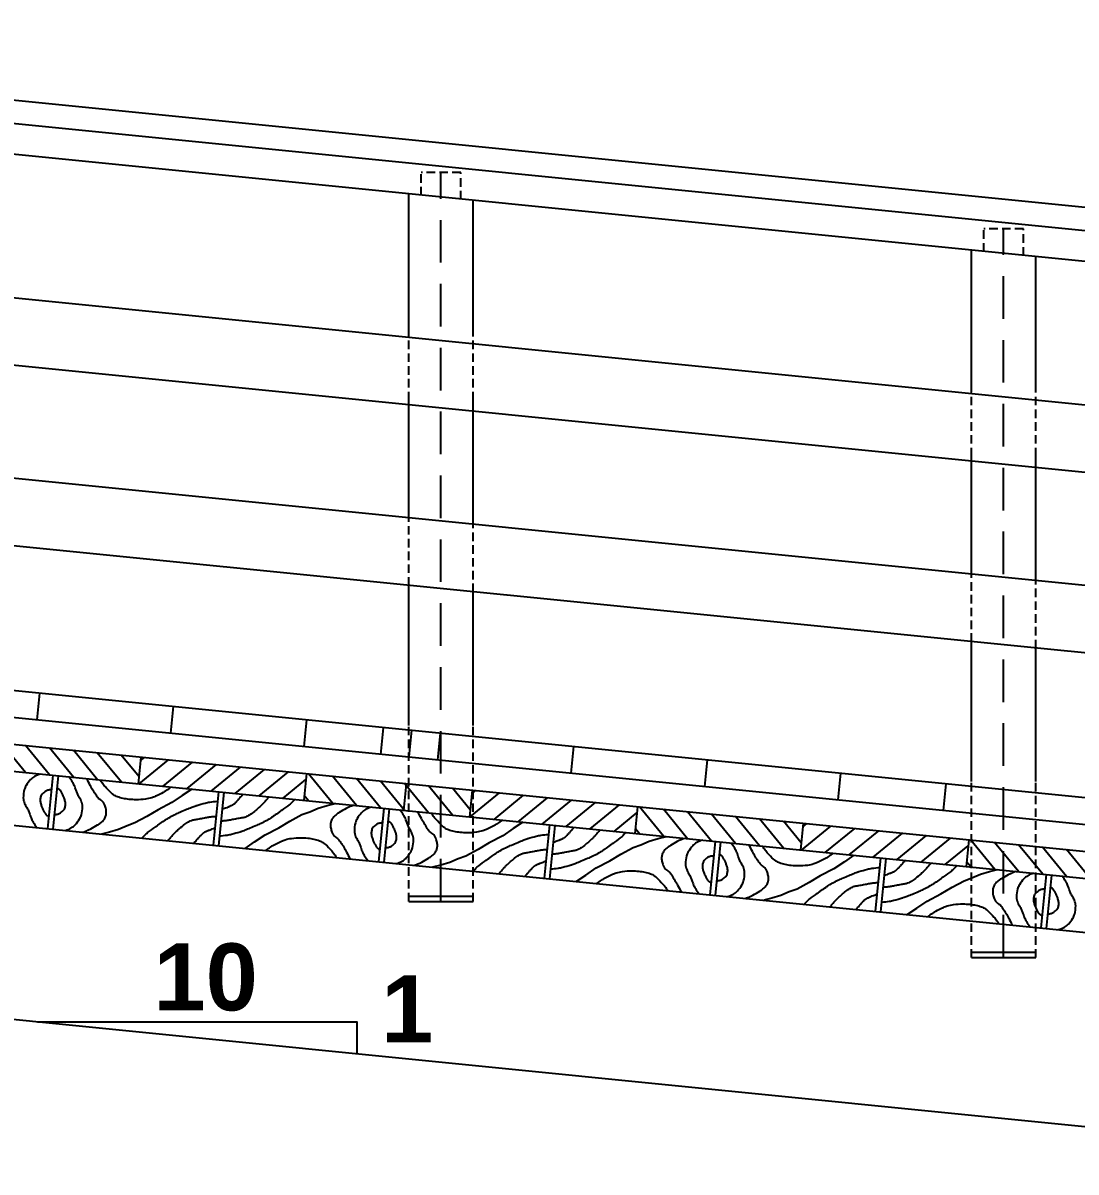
# Model space of a CAD drawing. Header units: metres. Extents: x -50 to 791, y -10 to 584.
# Drawn here: x 261.82 to 301.06, y 386.41 to 429.25 of the extents above; entities that cross this region are included whole.
import ezdxf
from ezdxf.enums import TextEntityAlignment as Align

# ---------------------------------------------------------------- set-up
doc = ezdxf.new("R2010")
doc.units = ezdxf.units.M
doc.linetypes.add('DASHED2', pattern=[9.525, 6.35, -3.175])
for name, color, linetype in [('ARSIRKAYU', 2, 'CONTINUOUS'), ('KAYU', 3, 'CONTINUOUS'), ('UKURAN', 2, 'CONTINUOUS')]:
    doc.layers.add(name, color=color, linetype=linetype)
doc.styles.add('ARIALBOLD', font='arialbd.ttf')

msp = doc.modelspace()

# ---------------------------------------------------------------- hatches: boundary and pattern name
at = {"layer": 'ARSIRKAYU'}
h = msp.add_hatch(dxfattribs=at)
h.set_pattern_fill('LINE', color=256, scale=0.2, angle=309.289407, style=0)
h.set_pattern_definition([(309.2894, (231.4262, 314.2214), (0.491463, 0.402106), [])])
h.paths.add_polyline_path([(266.11761, 400.88741), (266.21712, 401.88245), (260.04788, 402.49937), (259.94838, 401.50433)])
h = msp.add_hatch(dxfattribs=at)
h.set_pattern_fill('ANSI31', color=256, scale=0.2, angle=-5.710593, style=0)
h.set_pattern_definition([(39.2894, (231.4262, 314.2214), (-0.402106, 0.491463), [])])
h.paths.add_polyline_path([(272.38635, 401.26552), (266.21712, 401.88245), (266.11761, 400.88741), (272.28684, 400.27049)])
h = msp.add_hatch(dxfattribs=at)
h.set_pattern_fill('LINE', color=256, scale=0.2, angle=309.289407, style=0)
h.set_pattern_definition([(309.2894, (243.7647, 312.9875), (0.491463, 0.402106), [])])
h.paths.add_polyline_path([(278.45607, 399.65356), (278.55558, 400.6486), (272.38635, 401.26552), (272.28684, 400.27049)])
h = msp.add_hatch(dxfattribs=at)
h.set_pattern_fill('ANSI31', color=256, scale=0.2, angle=-5.710593, style=0)
h.set_pattern_definition([(39.2894, (243.7647, 312.9875), (-0.402106, 0.491463), [])])
h.paths.add_polyline_path([(284.72481, 400.03168), (278.55558, 400.6486), (278.45607, 399.65356), (284.6253, 399.03664)])
h = msp.add_hatch(dxfattribs=at)
h.set_pattern_fill('LINE', color=256, scale=0.2, angle=309.289407, style=0)
h.set_pattern_definition([(309.2894, (256.10315, 311.7537), (0.491463, 0.402106), [])])
h.paths.add_polyline_path([(290.79453, 398.41972), (290.89404, 399.41475), (284.72481, 400.03168), (284.6253, 399.03664)])
h = msp.add_hatch(dxfattribs=at)
h.set_pattern_fill('ANSI31', color=256, scale=0.2, angle=-5.710593, style=0)
h.set_pattern_definition([(39.2894, (256.10315, 311.7537), (-0.402106, 0.491463), [])])
h.paths.add_polyline_path([(297.06327, 398.79783), (290.89404, 399.41475), (290.79453, 398.41972), (296.96376, 397.80279)])
h = msp.add_hatch(dxfattribs=at)
h.set_pattern_fill('LINE', color=256, scale=0.2, angle=309.289407, style=0)
h.set_pattern_definition([(309.2894, (268.4416, 310.5198), (0.491463, 0.402106), [])])
h.paths.add_polyline_path([(303.133, 397.18587), (303.2325, 398.18091), (297.06327, 398.79783), (296.96376, 397.80279)])

# ---------------------------------------------------------------- linework, layer by layer
for points in [[(262.47893, 401.25128, 0.06378848), (262.24905, 401.16052, 0.08360884), (262.10086, 401.04305, 0.04554081), (261.93879, 400.82658, 0.07092953), (261.86937, 400.66688, 0.0719735), (261.83192, 400.36813, 0.10099542), (261.87904, 400.1577, 0.02574805), (261.9581, 400.00325, -0.03178691), (262.02064, 399.87734, -0.01397566), (262.06859, 399.75353, 0.00974414), (262.13585, 399.57541, 0.04582871), (262.19972, 399.45033, 0.02687995), (262.33816, 399.25538)], [(263.38806, 399.15039, 0.06378848), (263.61793, 399.24115, 0.08360884), (263.76612, 399.35862, 0.04554081), (263.92819, 399.57508, 0.07092953), (263.99761, 399.73478, 0.0719735), (264.03507, 400.03353, 0.10099542), (263.98795, 400.24396, 0.02574805), (263.90889, 400.39842, -0.03178691), (263.84634, 400.52433, -0.01397566), (263.79839, 400.64814, 0.00974414), (263.73113, 400.82626, 0.04582871), (263.66727, 400.95133, 0.02687995), (263.52883, 401.14629)], [(264.05943, 399.08325, 0.01529104), (264.23722, 399.15225, 0.02451291), (264.34439, 399.20399, 0.01246752), (264.59911, 399.3511, 0.02534201), (264.71866, 399.43277, 0.06664688), (264.83126, 399.54485, 0.07485968), (264.89978, 399.66877, 0.07552434), (264.92359, 399.78332, 0.05857308), (264.91414, 399.93354, 0.04620441), (264.87121, 400.08734, 0.06645098), (264.81813, 400.18515, 0.09848728), (264.69787, 400.29595, -0.10427741), (264.58537, 400.40203, -0.00943251), (264.54863, 400.45712, -0.00277078), (264.42817, 400.64765, -0.01862797), (264.3267, 400.82448, -0.01338785), (264.20157, 401.07901)], [(267.33478, 400.76569, -0.01866489), (267.16032, 400.63427, -0.03146831), (267.04949, 400.56703, -0.01274865), (266.75259, 400.42105, -0.02912225), (266.61763, 400.36821, -0.04630017), (266.38017, 400.31449, -0.03309441), (266.0406, 400.29281, -0.02432253), (265.77621, 400.30631, -0.0279674), (265.54872, 400.34199, -0.03712219), (265.33955, 400.40344, -0.05137466), (265.19839, 400.47383, -0.05111308), (265.11431, 400.54008, -0.0160685), (264.87804, 400.78417, -0.03809171), (264.77272, 400.91963, -0.01355128), (264.7047, 401.0287)], [(262.8789, 400.65994, 0.07112432), (262.748, 400.64536, 0.08755616), (262.65038, 400.60088, 0.05624835), (262.53289, 400.49896, 0.0999648), (262.48724, 400.42359, 0.07345015), (262.46146, 400.29551, 0.07659052), (262.47408, 400.1708, 0.02237632), (262.51289, 400.04467, 0.02430531), (262.55929, 399.93237, 0.0233285), (262.61495, 399.8273, 0.02631247), (262.67329, 399.73947, 0.08159293), (262.70373, 399.71001, 0.03921115), (262.77949, 399.66584)], [(262.98808, 399.74173, 0.07112432), (263.11899, 399.7563, 0.08755616), (263.21661, 399.80078, 0.05624835), (263.3341, 399.90271, 0.0999648), (263.37974, 399.97807, 0.07345015), (263.40553, 400.10615, 0.07659052), (263.3929, 400.23087, 0.02237632), (263.3541, 400.357, 0.02430531), (263.30769, 400.46929, 0.0233285), (263.25204, 400.57437, 0.02631247), (263.1937, 400.6622, 0.08159293), (263.16326, 400.69166, 0.03921115), (263.08749, 400.73583)], [(270.00917, 400.49825, -0.01161999), (269.97596, 400.45027, -0.02259724), (269.95722, 400.42682, -0.0001167), (269.9062, 400.36856, -0.00131603), (269.90166, 400.36341, -0.00003865), (269.89201, 400.35252, -0.00011803), (269.88885, 400.34895, -0.00278947), (269.86727, 400.32488, -0.00082664), (269.79384, 400.24418, -0.00354516), (269.76602, 400.21414, -0.00247807), (269.72572, 400.17166, -0.01526366), (269.69849, 400.14492, -0.01494628), (269.66908, 400.11934, -0.01989144), (269.64504, 400.10121, -0.02032737), (269.62016, 400.08541, -0.01028811), (269.59271, 400.07025, -0.01259555), (269.56975, 400.05891, -0.00580916), (269.5231, 400.03797, -0.00911832), (269.493, 400.02552, -0.00047135), (269.4749, 400.01844, -0.00074451), (269.46343, 400.01399, -0.00176233), (269.45226, 400.00971, -0.0001226), (269.29147, 399.94888, -0.00379495), (269.28095, 399.94499, -0.0009279), (269.23778, 399.92951)], [(266.25447, 398.86375, -0.01299745), (266.40052, 399.01198, -0.03309118), (266.46305, 399.06473, -0.00099107), (266.74704, 399.27289, -0.0029776), (266.84211, 399.34143, -0.00165901), (267.03264, 399.47611, -0.00330958), (267.12881, 399.54267, -0.02209331), (267.2994, 399.64834, -0.01839339), (267.51388, 399.75827, -0.00617824), (267.68454, 399.8354, -0.00453293), (267.91935, 399.93553, -0.00397006), (268.11609, 400.0155, -0.00546714), (268.26004, 400.07086, -0.02051703), (268.29645, 400.08274, -0.00242136), (268.60913, 400.16906, -0.02989027), (268.78054, 400.20465, -0.018122), (269.06743, 400.23597)], [(271.95098, 400.30407, -0.01299745), (271.80493, 400.15584, -0.03309118), (271.7424, 400.10309, -0.00099107), (271.45841, 399.89493, -0.0029776), (271.36333, 399.82639, -0.00165901), (271.17281, 399.69171, -0.00330958), (271.07664, 399.62515, -0.02209331), (270.90604, 399.51948, -0.01839339), (270.69157, 399.40955, -0.00617824), (270.5209, 399.33242, -0.00453293), (270.2861, 399.23229, -0.00397006), (270.08935, 399.15232, -0.00546714), (269.94541, 399.09696, -0.02051703), (269.909, 399.08509, -0.00242136), (269.59631, 398.99876, -0.02989027), (269.4249, 398.96317, -0.018122), (269.13802, 398.93185)], [(270.97833, 400.40134, -0.0084359), (270.93646, 400.34103, -0.02050494), (270.91783, 400.31725, -0.00345955), (270.81831, 400.20207, -0.01372292), (270.79224, 400.17391, -0.00926647), (270.70218, 400.0852, -0.00719344), (270.58247, 399.9748, -0.00345858), (270.55377, 399.94944, -0.0014592), (270.48516, 399.89001, -0.02331922), (270.31492, 399.75671, -0.03502911), (270.19194, 399.68172, -0.02658501), (270.10883, 399.64416, -0.04716751), (270.05931, 399.63008, -0.00066527), (269.98008, 399.61555, -0.00073343), (269.90817, 399.60257, -0.00052182), (269.73938, 399.57254, 0.00344003), (269.71381, 399.56783, 0.00047676), (269.70955, 399.56701, 0.00002344), (269.62294, 399.55029, 0.00046672), (269.55029, 399.53619, -0.00040552), (269.46668, 399.51994, -0.02129109), (269.43104, 399.51461, -0.00467079), (269.26764, 399.49878, -0.01987218), (269.24955, 399.49792, -0.00655374), (269.19465, 399.49822)], [(274.14602, 400.08457, 0.01529104), (273.96823, 400.01557, 0.02451291), (273.86105, 399.96383, 0.01246752), (273.60633, 399.81672, 0.02534201), (273.48678, 399.73505, 0.06664688), (273.37419, 399.62297, 0.07485968), (273.30566, 399.49905, 0.07552434), (273.28185, 399.3845, 0.05857308), (273.2913, 399.23428, 0.04620441), (273.33423, 399.08048, 0.06645098), (273.38731, 398.98268, 0.09848728), (273.50757, 398.87187, -0.10427741), (273.62008, 398.76579, -0.00943251), (273.65682, 398.7107, -0.00277078), (273.77727, 398.52017, -0.01862797), (273.87874, 398.34334, -0.01338785), (274.00388, 398.08881)], [(267.22712, 398.76648, -0.0084359), (267.26898, 398.82679, -0.02050494), (267.28762, 398.85057, -0.00345955), (267.38713, 398.96575, -0.01372292), (267.41321, 398.99391, -0.00926647), (267.50327, 399.08262, -0.00719344), (267.62297, 399.19302, -0.00345858), (267.65167, 399.21838, -0.0014592), (267.72029, 399.27781, -0.02331922), (267.89053, 399.41111, -0.03502911), (268.0135, 399.4861, -0.02658501), (268.09662, 399.52366, -0.04716751), (268.14614, 399.53774, -0.00066527), (268.22537, 399.55227, -0.00073343), (268.29727, 399.56525, -0.00052182), (268.46606, 399.59528, 0.00344003), (268.49164, 399.59999, 0.00047676), (268.4959, 399.60081, 0.00002344), (268.58251, 399.61753, 0.00046672), (268.65516, 399.63164, -0.00040552), (268.73877, 399.64788, -0.02129109), (268.7744, 399.65321, -0.00467079), (268.93781, 399.66904, -0.01987218), (268.9559, 399.6699, -0.00655374), (269.01079, 399.6696)], [(274.81739, 400.01743, 0.06378848), (274.58751, 399.92667, 0.08360884), (274.43932, 399.8092, 0.04554081), (274.27725, 399.59274, 0.07092953), (274.20783, 399.43304, 0.0719735), (274.17038, 399.13429, 0.10099542), (274.2175, 398.92386, 0.02574805), (274.29656, 398.76941, -0.03178691), (274.3591, 398.64349, -0.01397566), (274.40705, 398.51969, 0.00974414), (274.47431, 398.34156, 0.04582871), (274.53818, 398.21649, 0.02687995), (274.67662, 398.02153)], [(275.72652, 397.91654, 0.06378848), (275.95639, 398.0073, 0.08360884), (276.10459, 398.12477, 0.04554081), (276.26666, 398.34124, 0.07092953), (276.33607, 398.50094, 0.0719735), (276.37353, 398.79969, 0.10099542), (276.32641, 399.01012, 0.02574805), (276.24735, 399.16457, -0.03178691), (276.18481, 399.29049, -0.01397566), (276.13686, 399.41429, 0.00974414), (276.0696, 399.59241, 0.04582871), (276.00573, 399.71749, 0.02687995), (275.86729, 399.91244)], [(276.39789, 397.84941, 0.01529104), (276.57568, 397.9184, 0.02451291), (276.68285, 397.97014, 0.01246752), (276.93757, 398.11725, 0.02534201), (277.05712, 398.19892, 0.06664688), (277.16972, 398.311, 0.07485968), (277.23824, 398.43492, 0.07552434), (277.26205, 398.54947, 0.05857308), (277.2526, 398.69969, 0.04620441), (277.20968, 398.85349, 0.06645098), (277.15659, 398.9513, 0.09848728), (277.03633, 399.06211, -0.10427741), (276.92383, 399.16818, -0.00943251), (276.88709, 399.22327, -0.00277078), (276.76664, 399.41381, -0.01862797), (276.66517, 399.59064, -0.01338785), (276.54003, 399.84517)], [(279.67324, 399.53185, -0.01866489), (279.49878, 399.40043, -0.03146831), (279.38795, 399.33318, -0.01274865), (279.09105, 399.18721, -0.02912225), (278.95609, 399.13436, -0.04630017), (278.71863, 399.08064, -0.03309441), (278.37906, 399.05896, -0.02432253), (278.11467, 399.07246, -0.0279674), (277.88718, 399.10815, -0.03712219), (277.67801, 399.16959, -0.05137466), (277.53685, 399.23998, -0.05111308), (277.45277, 399.30624, -0.0160685), (277.2165, 399.55033, -0.03809171), (277.11118, 399.68578, -0.01355128), (277.04316, 399.79485)], [(268.19628, 398.66957, -0.01161999), (268.22949, 398.71755, -0.02259724), (268.24822, 398.74101, -0.0001167), (268.29925, 398.79926, -0.00131603), (268.30379, 398.80441, -0.00003865), (268.31343, 398.81531, -0.00011803), (268.31659, 398.81887, -0.00278947), (268.33818, 398.84294, -0.00082664), (268.41161, 398.92364, -0.00354516), (268.43942, 398.95368, -0.00247807), (268.47973, 398.99616, -0.01526366), (268.50696, 399.0229, -0.01494628), (268.53637, 399.04848, -0.01989144), (268.56041, 399.06661, -0.02032737), (268.58529, 399.08241, -0.01028811), (268.61273, 399.09757, -0.01259555), (268.6357, 399.10891, -0.00580916), (268.68234, 399.12985, -0.00911832), (268.71244, 399.1423, -0.00047135), (268.73054, 399.14938, -0.00074451), (268.74202, 399.15383, -0.00176233), (268.75318, 399.15811, -0.0001226), (268.91398, 399.21894, -0.00379495), (268.9245, 399.22283, -0.0009279), (268.96766, 399.23832)], [(275.21737, 399.42609, 0.07112432), (275.08646, 399.41152, 0.08755616), (274.98884, 399.36704, 0.05624835), (274.87135, 399.26511, 0.0999648), (274.8257, 399.18975, 0.07345015), (274.79992, 399.06167, 0.07659052), (274.81254, 398.93695, 0.02237632), (274.85135, 398.81082, 0.02430531), (274.89775, 398.69853, 0.0233285), (274.95341, 398.59345, 0.02631247), (275.01175, 398.50562, 0.08159293), (275.04219, 398.47616, 0.03921115), (275.11796, 398.43199)], [(275.32654, 398.50788, 0.07112432), (275.45745, 398.52246, 0.08755616), (275.55507, 398.56694, 0.05624835), (275.67256, 398.66886, 0.0999648), (275.7182, 398.74423, 0.07345015), (275.74399, 398.87231, 0.07659052), (275.73137, 398.99702, 0.02237632), (275.69256, 399.12315, 0.02430531), (275.64616, 399.23545, 0.0233285), (275.5905, 399.34053, 0.02631247), (275.53216, 399.42835, 0.08159293), (275.50172, 399.45781, 0.03921115), (275.42595, 399.50198)], [(282.34763, 399.26441, -0.01161999), (282.31442, 399.21643, -0.02259724), (282.29569, 399.19297, -0.0001167), (282.24466, 399.13471, -0.00131603), (282.24012, 399.12956, -0.00003865), (282.23047, 399.11867, -0.00011803), (282.22731, 399.1151, -0.00278947), (282.20573, 399.09103, -0.00082664), (282.1323, 399.01033, -0.00354516), (282.10448, 398.9803, -0.00247807), (282.06418, 398.93781, -0.01526366), (282.03695, 398.91107, -0.01494628), (282.00754, 398.8855, -0.01989144), (281.9835, 398.86736, -0.02032737), (281.95862, 398.85157, -0.01028811), (281.93117, 398.83641, -0.01259555), (281.90821, 398.82507, -0.00580916), (281.86157, 398.80413, -0.00911832), (281.83146, 398.79168, -0.00047135), (281.81336, 398.7846, -0.00074451), (281.80189, 398.78014, -0.00176233), (281.79072, 398.77587, -0.0001226), (281.62993, 398.71503, -0.00379495), (281.61941, 398.71114, -0.0009279), (281.57624, 398.69566)], [(270.87067, 398.40213, -0.01866489), (271.04513, 398.53355, -0.03146831), (271.15596, 398.60079, -0.01274865), (271.45286, 398.74677, -0.02912225), (271.58781, 398.79961, -0.04630017), (271.82528, 398.85333, -0.03309441), (272.16485, 398.87501, -0.02432253), (272.42924, 398.86151, -0.0279674), (272.65673, 398.82583, -0.03712219), (272.8659, 398.76438, -0.05137466), (273.00705, 398.69399, -0.05111308), (273.09113, 398.62774, -0.0160685), (273.32741, 398.38365, -0.03809171), (273.43272, 398.24819, -0.01355128), (273.50074, 398.13912)], [(278.59293, 397.6299, -0.01299745), (278.73898, 397.77813, -0.03309118), (278.80151, 397.83088, -0.00099107), (279.0855, 398.03905, -0.0029776), (279.18057, 398.10758, -0.00165901), (279.3711, 398.24226, -0.00330958), (279.46727, 398.30882, -0.02209331), (279.63787, 398.41449, -0.01839339), (279.85234, 398.52442, -0.00617824), (280.023, 398.60156, -0.00453293), (280.25781, 398.70168, -0.00397006), (280.45456, 398.78165, -0.00546714), (280.5985, 398.83702, -0.02051703), (280.63491, 398.84889, -0.00242136), (280.94759, 398.93521, -0.02989027), (281.119, 398.97081, -0.018122), (281.40589, 399.00213)], [(284.28944, 399.07023, -0.01299745), (284.14339, 398.92199, -0.03309118), (284.08086, 398.86925, -0.00099107), (283.79687, 398.66108, -0.0029776), (283.7018, 398.59255, -0.00165901), (283.51127, 398.45787, -0.00330958), (283.4151, 398.39131, -0.02209331), (283.2445, 398.28563, -0.01839339), (283.03003, 398.17571, -0.00617824), (282.85937, 398.09857, -0.00453293), (282.62456, 397.99845, -0.00397006), (282.42781, 397.91848, -0.00546714), (282.28387, 397.86311, -0.02051703), (282.24746, 397.85124, -0.00242136), (281.93478, 397.76492, -0.02989027), (281.76336, 397.72932, -0.018122), (281.47648, 397.698)], [(283.31679, 399.16749, -0.0084359), (283.27492, 399.10718, -0.02050494), (283.25629, 399.0834, -0.00345955), (283.15677, 398.96823, -0.01372292), (283.1307, 398.94006, -0.00926647), (283.04064, 398.85135, -0.00719344), (282.92093, 398.74095, -0.00345858), (282.89223, 398.7156, -0.0014592), (282.82362, 398.65616, -0.02331922), (282.65338, 398.52287, -0.03502911), (282.5304, 398.44788, -0.02658501), (282.44729, 398.41032, -0.04716751), (282.39777, 398.39624, -0.00066527), (282.31854, 398.38171, -0.00073343), (282.24663, 398.36873, -0.00052182), (282.07784, 398.33869, 0.00344003), (282.05227, 398.33399, 0.00047676), (282.04801, 398.33317, 0.00002344), (281.9614, 398.31644, 0.00046672), (281.88875, 398.30234, -0.00040552), (281.80514, 398.2861, -0.02129109), (281.7695, 398.28077, -0.00467079), (281.6061, 398.26494, -0.01987218), (281.58801, 398.26408, -0.00655374), (281.53311, 398.26437)], [(286.48448, 398.85072, 0.01529104), (286.30669, 398.78173, 0.02451291), (286.19952, 398.72998, 0.01246752), (285.94479, 398.58288, 0.02534201), (285.82525, 398.5012, 0.06664688), (285.71265, 398.38912, 0.07485968), (285.64413, 398.26521, 0.07552434), (285.62031, 398.15066, 0.05857308), (285.62977, 398.00044, 0.04620441), (285.67269, 397.84663, 0.06645098), (285.72577, 397.74883, 0.09848728), (285.84603, 397.63802, -0.10427741), (285.95854, 397.53195, -0.00943251), (285.99528, 397.47685, -0.00277078), (286.11573, 397.28632, -0.01862797), (286.2172, 397.10949, -0.01338785), (286.34234, 396.85496)], [(287.15585, 398.78359, 0.06378848), (286.92598, 398.69283, 0.08360884), (286.77778, 398.57535, 0.04554081), (286.61571, 398.35889, 0.07092953), (286.5463, 398.19919, 0.0719735), (286.50884, 397.90044, 0.10099542), (286.55596, 397.69001, 0.02574805), (286.63502, 397.53556, -0.03178691), (286.69756, 397.40964, -0.01397566), (286.74551, 397.28584, 0.00974414), (286.81277, 397.10771, 0.04582871), (286.87664, 396.98264, 0.02687995), (287.01508, 396.78769)], [(279.56558, 397.53264, -0.0084359), (279.60744, 397.59295, -0.02050494), (279.62608, 397.61673, -0.00345955), (279.72559, 397.7319, -0.01372292), (279.75167, 397.76007, -0.00926647), (279.84173, 397.84878, -0.00719344), (279.96143, 397.95917, -0.00345858), (279.99014, 397.98453, -0.0014592), (280.05875, 398.04397, -0.02331922), (280.22899, 398.17726, -0.03502911), (280.35196, 398.25225, -0.02658501), (280.43508, 398.28981, -0.04716751), (280.4846, 398.30389, -0.00066527), (280.56383, 398.31842, -0.00073343), (280.63573, 398.3314, -0.00052182), (280.80452, 398.36144, 0.00344003), (280.8301, 398.36614, 0.00047676), (280.83436, 398.36696, 0.00002344), (280.92097, 398.38369, 0.00046672), (280.99362, 398.39779, -0.00040552), (281.07723, 398.41403, -0.02129109), (281.11286, 398.41936, -0.00467079), (281.27627, 398.43519, -0.01987218), (281.29436, 398.43605, -0.00655374), (281.34925, 398.43576)], [(288.06498, 396.6827, 0.06378848), (288.29485, 396.77346, 0.08360884), (288.44305, 396.89093, 0.04554081), (288.60512, 397.10739, 0.07092953), (288.67453, 397.26709, 0.0719735), (288.71199, 397.56584, 0.10099542), (288.66487, 397.77627, 0.02574805), (288.58581, 397.93072, -0.03178691), (288.52327, 398.05664, -0.01397566), (288.47532, 398.18044, 0.00974414), (288.40806, 398.35857, 0.04582871), (288.34419, 398.48364, 0.02687995), (288.20575, 398.6786)], [(288.73635, 396.61556, 0.01529104), (288.91414, 396.68456, 0.02451291), (289.02131, 396.7363, 0.01246752), (289.27604, 396.88341, 0.02534201), (289.39558, 396.96508, 0.06664688), (289.50818, 397.07716, 0.07485968), (289.5767, 397.20107, 0.07552434), (289.60052, 397.31562, 0.05857308), (289.59106, 397.46585, 0.04620441), (289.54814, 397.61965, 0.06645098), (289.49506, 397.71745, 0.09848728), (289.37479, 397.82826, -0.10427741), (289.26229, 397.93434, -0.00943251), (289.22555, 397.98943, -0.00277078), (289.1051, 398.17996, -0.01862797), (289.00363, 398.35679, -0.01338785), (288.87849, 398.61132)], [(292.0117, 398.298, -0.01866489), (291.83724, 398.16658, -0.03146831), (291.72641, 398.09934, -0.01274865), (291.42951, 397.95336, -0.02912225), (291.29455, 397.90051, -0.04630017), (291.05709, 397.8468, -0.03309441), (290.71752, 397.82511, -0.02432253), (290.45313, 397.83862, -0.0279674), (290.22564, 397.8743, -0.03712219), (290.01647, 397.93575, -0.05137466), (289.87532, 398.00614, -0.05111308), (289.79124, 398.07239, -0.0160685), (289.55496, 398.31648, -0.03809171), (289.44964, 398.45194, -0.01355128), (289.38162, 398.56101)], [(280.53474, 397.43572, -0.01161999), (280.56795, 397.4837, -0.02259724), (280.58668, 397.50716, -0.0001167), (280.63771, 397.56542, -0.00131603), (280.64225, 397.57057, -0.00003865), (280.65189, 397.58146, -0.00011803), (280.65505, 397.58502, -0.00278947), (280.67664, 397.6091, -0.00082664), (280.75007, 397.6898, -0.00354516), (280.77788, 397.71983, -0.00247807), (280.81819, 397.76232, -0.01526366), (280.84542, 397.78906, -0.01494628), (280.87483, 397.81463, -0.01989144), (280.89887, 397.83277, -0.02032737), (280.92375, 397.84856, -0.01028811), (280.9512, 397.86372, -0.01259555), (280.97416, 397.87506, -0.00580916), (281.0208, 397.896, -0.00911832), (281.05091, 397.90845, -0.00047135), (281.06901, 397.91553, -0.00074451), (281.08048, 397.91999, -0.00176233), (281.09165, 397.92426, -0.0001226), (281.25244, 397.9851, -0.00379495), (281.26296, 397.98898, -0.0009279), (281.30613, 398.00447)], [(287.55583, 398.19225, 0.07112432), (287.42492, 398.17767, 0.08755616), (287.3273, 398.13319, 0.05624835), (287.20981, 398.03127, 0.0999648), (287.16417, 397.9559, 0.07345015), (287.13838, 397.82782, 0.07659052), (287.151, 397.70311, 0.02237632), (287.18981, 397.57698, 0.02430531), (287.23621, 397.46468, 0.0233285), (287.29187, 397.3596, 0.02631247), (287.35021, 397.27178, 0.08159293), (287.38065, 397.24232, 0.03921115), (287.45642, 397.19815)], [(287.665, 397.27404, 0.07112432), (287.79591, 397.28861, 0.08755616), (287.89353, 397.33309, 0.05624835), (288.01102, 397.43501, 0.0999648), (288.05666, 397.51038, 0.07345015), (288.08245, 397.63846, 0.07659052), (288.06983, 397.76317, 0.02237632), (288.03102, 397.88931, 0.02430531), (287.98462, 398.0016, 0.0233285), (287.92896, 398.10668, 0.02631247), (287.87062, 398.19451, 0.08159293), (287.84018, 398.22397, 0.03921115), (287.76441, 398.26814)], [(295.65525, 397.93365, -0.0084359), (295.61339, 397.87334, -0.02050494), (295.59475, 397.84955, -0.00345955), (295.49524, 397.73438, -0.01372292), (295.46916, 397.70622, -0.00926647), (295.3791, 397.6175, -0.00719344), (295.2594, 397.50711, -0.00345858), (295.23069, 397.48175, -0.0014592), (295.16208, 397.42232, -0.02331922), (294.99184, 397.28902, -0.03502911), (294.86887, 397.21403, -0.02658501), (294.78575, 397.17647, -0.04716751), (294.73623, 397.16239, -0.00066527), (294.657, 397.14786, -0.00073343), (294.5851, 397.13488, -0.00052182), (294.41631, 397.10485, 0.00344003), (294.39073, 397.10014, 0.00047676), (294.38647, 397.09932, 0.00002344), (294.29986, 397.0826, 0.00046672), (294.22721, 397.06849, -0.00040552), (294.1436, 397.05225, -0.02129109), (294.10797, 397.04692, -0.00467079), (293.94456, 397.03109, -0.01987218), (293.92647, 397.03023, -0.00655374), (293.87158, 397.03053)], [(294.68609, 398.03056, -0.01161999), (294.65288, 397.98258, -0.02259724), (294.63415, 397.95912, -0.0001167), (294.58312, 397.90087, -0.00131603), (294.57858, 397.89571, -0.00003865), (294.56894, 397.88482, -0.00011803), (294.56578, 397.88126, -0.00278947), (294.54419, 397.85719, -0.00082664), (294.47076, 397.77648, -0.00354516), (294.44295, 397.74645, -0.00247807), (294.40264, 397.70397, -0.01526366), (294.37541, 397.67723, -0.01494628), (294.346, 397.65165, -0.01989144), (294.32196, 397.63352, -0.02032737), (294.29708, 397.61772, -0.01028811), (294.26963, 397.60256, -0.01259555), (294.24667, 397.59122, -0.00580916), (294.20003, 397.57028, -0.00911832), (294.16992, 397.55783, -0.00047135), (294.15182, 397.55075, -0.00074451), (294.14035, 397.5463, -0.00176233), (294.12918, 397.54202, -0.0001226), (293.96839, 397.48118, -0.00379495), (293.95787, 397.4773, -0.0009279), (293.9147, 397.46181)], [(283.20913, 397.16828, -0.01866489), (283.38359, 397.2997, -0.03146831), (283.49442, 397.36695, -0.01274865), (283.79132, 397.51292, -0.02912225), (283.92628, 397.56577, -0.04630017), (284.16374, 397.61949, -0.03309441), (284.50331, 397.64117, -0.02432253), (284.7677, 397.62766, -0.0279674), (284.99519, 397.59198, -0.03712219), (285.20436, 397.53053, -0.05137466), (285.34551, 397.46015, -0.05111308), (285.42959, 397.39389, -0.0160685), (285.66587, 397.1498, -0.03809171), (285.77119, 397.01435, -0.01355128), (285.83921, 396.90527)], [(290.93139, 396.39606, -0.01299745), (291.07744, 396.54429, -0.03309118), (291.13997, 396.59703, -0.00099107), (291.42396, 396.8052, -0.0029776), (291.51903, 396.87374, -0.00165901), (291.70956, 397.00842, -0.00330958), (291.80573, 397.07497, -0.02209331), (291.97633, 397.18065, -0.01839339), (292.1908, 397.29057, -0.00617824), (292.36146, 397.36771, -0.00453293), (292.59627, 397.46783, -0.00397006), (292.79302, 397.5478, -0.00546714), (292.93696, 397.60317, -0.02051703), (292.97337, 397.61504, -0.00242136), (293.28605, 397.70136, -0.02989027), (293.45747, 397.73696, -0.018122), (293.74435, 397.76828)], [(296.6279, 397.83638, -0.01299745), (296.48185, 397.68815, -0.03309118), (296.41932, 397.6354, -0.00099107), (296.13533, 397.42723, -0.0029776), (296.04026, 397.3587, -0.00165901), (295.84973, 397.22402, -0.00330958), (295.75356, 397.15746, -0.02209331), (295.58296, 397.05179, -0.01839339), (295.36849, 396.94186, -0.00617824), (295.19783, 396.86473, -0.00453293), (294.96302, 396.7646, -0.00397006), (294.76627, 396.68463, -0.00546714), (294.62233, 396.62927, -0.02051703), (294.58592, 396.61739, -0.00242136), (294.27324, 396.53107, -0.02989027), (294.10183, 396.49548, -0.018122), (293.81494, 396.46416)], [(298.82294, 397.61688, 0.01529104), (298.64515, 397.54788, 0.02451291), (298.53798, 397.49614, 0.01246752), (298.28326, 397.34903, 0.02534201), (298.16371, 397.26736, 0.06664688), (298.05111, 397.15528, 0.07485968), (297.98259, 397.03136, 0.07552434), (297.95878, 396.91681, 0.05857308), (297.96823, 396.76659, 0.04620441), (298.01115, 396.61279, 0.06645098), (298.06424, 396.51498, 0.09848728), (298.1845, 396.40417, -0.10427741), (298.297, 396.2981, -0.00943251), (298.33374, 396.24301, -0.00277078), (298.45419, 396.05247, -0.01862797), (298.55566, 395.87564, -0.01338785), (298.6808, 395.62112)], [(299.49431, 397.54974, 0.06378848), (299.26444, 397.45898, 0.08360884), (299.11624, 397.34151, 0.04554081), (298.95417, 397.12504, 0.07092953), (298.88476, 396.96535, 0.0719735), (298.8473, 396.66659, 0.10099542), (298.89442, 396.45616, 0.02574805), (298.97348, 396.30171, -0.03178691), (299.03602, 396.1758, -0.01397566), (299.08397, 396.05199, 0.00974414), (299.15123, 395.87387, 0.04582871), (299.2151, 395.74879, 0.02687995), (299.35354, 395.55384)], [(291.90404, 396.29879, -0.0084359), (291.94591, 396.3591, -0.02050494), (291.96454, 396.38288, -0.00345955), (292.06406, 396.49806, -0.01372292), (292.09013, 396.52622, -0.00926647), (292.18019, 396.61493, -0.00719344), (292.2999, 396.72533, -0.00345858), (292.3286, 396.75069, -0.0014592), (292.39721, 396.81012, -0.02331922), (292.56745, 396.94341, -0.03502911), (292.69043, 397.01841, -0.02658501), (292.77354, 397.05596, -0.04716751), (292.82306, 397.07004, -0.00066527), (292.90229, 397.08458, -0.00073343), (292.9742, 397.09756, -0.00052182), (293.14299, 397.12759, 0.00344003), (293.16856, 397.1323, 0.00047676), (293.17282, 397.13311, 0.00002344), (293.25943, 397.14984, 0.00046672), (293.33208, 397.16394, -0.00040552), (293.41569, 397.18019, -0.02129109), (293.45133, 397.18552, -0.00467079), (293.61473, 397.20134, -0.01987218), (293.63282, 397.2022, -0.00655374), (293.68772, 397.20191)], [(300.40344, 395.44885, 0.06378848), (300.63332, 395.53961, 0.08360884), (300.78151, 395.65708, 0.04554081), (300.94358, 395.87355, 0.07092953), (301.013, 396.03324, 0.0719735), (301.05045, 396.332, 0.10099542), (301.00333, 396.54243, 0.02574805), (300.92427, 396.69688, -0.03178691), (300.86173, 396.82279, -0.01397566), (300.81378, 396.9466, 0.00974414), (300.74652, 397.12472, 0.04582871), (300.68265, 397.2498, 0.02687995), (300.54421, 397.44475)], [(292.8732, 396.20188, -0.01161999), (292.90641, 396.24986, -0.02259724), (292.92514, 396.27331, -0.0001167), (292.97617, 396.33157, -0.00131603), (292.98071, 396.33672, -0.00003865), (292.99036, 396.34761, -0.00011803), (292.99352, 396.35118, -0.00278947), (293.0151, 396.37525, -0.00082664), (293.08853, 396.45595, -0.00354516), (293.11635, 396.48599, -0.00247807), (293.15665, 396.52847, -0.01526366), (293.18388, 396.55521, -0.01494628), (293.21329, 396.58079, -0.01989144), (293.23733, 396.59892, -0.02032737), (293.26221, 396.61472, -0.01028811), (293.28966, 396.62987, -0.01259555), (293.31262, 396.64122, -0.00580916), (293.35926, 396.66216, -0.00911832), (293.38937, 396.6746, -0.00047135), (293.40747, 396.68169, -0.00074451), (293.41894, 396.68614, -0.00176233), (293.43011, 396.69041, -0.0001226), (293.5909, 396.75125, -0.00379495), (293.60142, 396.75514, -0.0009279), (293.64459, 396.77062)], [(299.89429, 396.9584, 0.07112432), (299.76338, 396.94383, 0.08755616), (299.66576, 396.89935, 0.05624835), (299.54827, 396.79742, 0.0999648), (299.50263, 396.72205, 0.07345015), (299.47684, 396.59398, 0.07659052), (299.48946, 396.46926, 0.02237632), (299.52827, 396.34313, 0.02430531), (299.57467, 396.23084, 0.0233285), (299.63033, 396.12576, 0.02631247), (299.68867, 396.03793, 0.08159293), (299.71911, 396.00847, 0.03921115), (299.79488, 395.9643)], [(300.00346, 396.04019, 0.07112432), (300.13437, 396.05476, 0.08755616), (300.23199, 396.09924, 0.05624835), (300.34948, 396.20117, 0.0999648), (300.39513, 396.27654, 0.07345015), (300.42091, 396.40461, 0.07659052), (300.40829, 396.52933, 0.02237632), (300.36948, 396.65546, 0.02430531), (300.32308, 396.76776, 0.0233285), (300.26742, 396.87283, 0.02631247), (300.20908, 396.96066, 0.08159293), (300.17864, 396.99012, 0.03921115), (300.10287, 397.03429)], [(295.54759, 395.93444, -0.01866489), (295.72205, 396.06586, -0.03146831), (295.83288, 396.1331, -0.01274865), (296.12978, 396.27908, -0.02912225), (296.26474, 396.33192, -0.04630017), (296.5022, 396.38564, -0.03309441), (296.84177, 396.40732, -0.02432253), (297.10616, 396.39382, -0.0279674), (297.33365, 396.35813, -0.03712219), (297.54282, 396.29669, -0.05137466), (297.68397, 396.2263, -0.05111308), (297.76806, 396.16004, -0.0160685), (298.00433, 395.91596, -0.03809171), (298.10965, 395.7805, -0.01355128), (298.17767, 395.67143)]]:
    msp.add_lwpolyline(points, format="xyb", dxfattribs=at)
for points in [[(268.11101, 400.68807), (267.75252, 400.44832), (267.36266, 400.1848), (266.85163, 399.92129), (266.43897, 399.67215), (265.99033, 399.42661), (265.70122, 399.32242), (265.38452, 399.18468), (265.04742, 399.08529), (264.74661, 399.01453)], [(270.09444, 398.47975), (270.45293, 398.7195), (270.84279, 398.98302), (271.35382, 399.24653), (271.76647, 399.49567), (272.21512, 399.74121), (272.50423, 399.84541), (272.82093, 399.98314), (273.15802, 400.08253), (273.45883, 400.15329)], [(280.44947, 399.45422), (280.09098, 399.21448), (279.70112, 398.95095), (279.19009, 398.68745), (278.77744, 398.43831), (278.32879, 398.19276), (278.03968, 398.08857), (277.72298, 397.95083), (277.38588, 397.85144), (277.08507, 397.78069)], [(282.4329, 397.24591), (282.79139, 397.48565), (283.18125, 397.74917), (283.69228, 398.01268), (284.10493, 398.26182), (284.55358, 398.50737), (284.84269, 398.61156), (285.15939, 398.74929), (285.49649, 398.84869), (285.7973, 398.91944)], [(292.78793, 398.22038), (292.42944, 397.98063), (292.03958, 397.71711), (291.52855, 397.4536), (291.1159, 397.20446), (290.66725, 396.95892), (290.37814, 396.85472), (290.06144, 396.71699), (289.72434, 396.61759), (289.42353, 396.54684)], [(294.77136, 396.01206), (295.12985, 396.25181), (295.51971, 396.51533), (296.03074, 396.77883), (296.44339, 397.02798), (296.89204, 397.27352), (297.18115, 397.37771), (297.49785, 397.51545), (297.83495, 397.61484), (298.13576, 397.68559)]]:
    msp.add_lwpolyline(points, dxfattribs=at)
at = {"layer": 'KAYU'}
for points in [[(327.11339, 419.79484), (232.58486, 429.24769)], [(327.11339, 418.9254), (232.58486, 428.37825)], [(327.11339, 417.78486), (232.58486, 427.23771)], [(276.19385, 417.68355), (276.19385, 422.86359)], [(278.59385, 417.68355), (278.59385, 422.62359)], [(327.11339, 412.43272), (232.58486, 421.88558)], [(297.16317, 415.59103), (297.16317, 420.77106)], [(299.56317, 415.59103), (299.56317, 420.53106)], [(327.11339, 409.92025), (232.58486, 419.37311)], [(327.11339, 405.70508), (232.58486, 415.15794)], [(276.19385, 410.95591), (276.19385, 415.18355)], [(278.59385, 410.54381), (278.59385, 415.18355)], [(297.16317, 408.86339), (297.16317, 413.09103)], [(299.56317, 408.45129), (299.56317, 413.09103)], [(327.11339, 403.19261), (232.58486, 412.64547)], [(276.19385, 403.05986), (276.19385, 408.27134)], [(278.59385, 403.05986), (278.59385, 408.03134)], [(232.58486, 407.25565), (327.11339, 397.80279)], [(232.58486, 406.25066), (327.01389, 396.80776)], [(297.16317, 400.96733), (297.16317, 406.17882)], [(299.56317, 400.96733), (299.56317, 405.93882)], [(232.58486, 405.24567), (324.18486, 396.08567)], [(232.58486, 404.24068), (324.18486, 395.08068)], [(262.43597, 404.27054), (262.33647, 403.2755)], [(267.41116, 403.77302), (267.31166, 402.77798)], [(272.38635, 403.2755), (272.28684, 402.28046)], [(275.24385, 402.97652), (275.14435, 401.98148)], [(276.29295, 402.88043), (276.19345, 401.88539)], [(277.36153, 402.77798), (277.26203, 401.78294)], [(232.58486, 402.23071), (324.18486, 393.07071)], [(282.33672, 402.28046), (282.23721, 401.28542)], [(266.21712, 401.88245), (266.11761, 400.88741)], [(287.3119, 401.78294), (287.2124, 400.78791)], [(262.93349, 401.20582), (262.73449, 399.21575)], [(263.1325, 401.18592), (262.93349, 399.19585)], [(272.38635, 401.26552), (272.28684, 400.27049)], [(292.28709, 401.28542), (292.18759, 400.29039)], [(269.10272, 400.5889), (268.90372, 398.59882)], [(269.30173, 400.569), (269.10272, 398.57892)], [(276.09394, 400.89036), (275.99444, 399.89532)], [(278.55558, 400.6486), (278.45607, 399.65356)], [(296.21317, 400.884), (296.11367, 399.88896)], [(275.27195, 399.97197), (275.07295, 397.9819)], [(275.47096, 399.95207), (275.27195, 397.962)], [(284.72481, 400.03168), (284.6253, 399.03664)], [(281.44118, 399.35505), (281.24218, 397.36498)], [(281.64019, 399.33515), (281.44118, 397.34508)], [(290.89404, 399.41475), (290.79453, 398.41972)], [(297.06327, 398.79783), (296.96376, 397.80279)], [(287.61041, 398.73813), (287.41141, 396.74805)], [(287.80942, 398.71823), (287.61041, 396.72815)], [(293.77965, 398.12121), (293.58064, 396.13113)], [(293.97865, 398.1013), (293.77965, 396.11123)], [(299.94888, 397.50428), (299.74987, 395.51421)], [(300.14788, 397.48438), (299.94888, 395.49431)], [(276.19385, 396.69941), (278.59385, 396.69941)], [(276.19385, 396.50287), (278.59385, 396.50287)], [(236.48486, 394.6048), (318.38949, 386.41434)], [(297.16317, 394.60689), (299.56317, 394.60689)], [(297.16317, 394.41035), (299.56317, 394.41035)]]:
    msp.add_lwpolyline(points, dxfattribs=at)
at = {"layer": 'KAYU', "linetype": 'DASHED2', "ltscale": 0.05, "flags": 128}
for points in [[(276.65568, 422.81741), (276.65568, 423.66864)], [(278.13201, 422.66864), (278.13201, 423.66864)], [(297.625, 420.72488), (297.625, 421.57612)], [(299.10133, 420.57612), (299.10133, 421.57612)], [(278.59385, 415.18355), (278.59385, 417.68355)], [(299.56317, 413.09103), (299.56317, 415.59103)]]:
    msp.add_lwpolyline(points, dxfattribs=at)
at = {"layer": 'KAYU', "linetype": 'DASHED2', "ltscale": 0.05}
for points in [[(278.13201, 423.66864), (276.65568, 423.66864)], [(299.10133, 421.57612), (297.625, 421.57612)], [(276.19385, 415.18355), (276.19385, 417.68355)], [(297.16317, 413.09103), (297.16317, 415.59103)], [(276.19385, 408.27134), (276.19385, 410.95591)], [(278.59385, 408.03134), (278.59385, 410.54381)], [(297.16317, 406.17882), (297.16317, 408.86339)], [(299.56317, 405.93882), (299.56317, 408.45129)], [(276.19385, 396.50287), (276.19385, 403.05986)], [(278.59385, 396.50287), (278.59385, 403.05986)], [(297.16317, 394.41035), (297.16317, 400.96733)], [(299.56317, 394.41035), (299.56317, 400.96733)]]:
    msp.add_lwpolyline(points, dxfattribs=at)
at = {"layer": 'KAYU', "linetype": 'DASHED2', "ltscale": 0.25, "flags": 128}
for points in [[(277.39385, 396.50287), (277.39385, 423.66864)], [(298.36317, 394.41035), (298.36317, 421.57612)]]:
    msp.add_lwpolyline(points, dxfattribs=at)
at = {"layer": 'UKURAN'}
msp.add_lwpolyline([(262.36328, 392.01696), (274.26117, 392.01696), (274.26117, 390.82717)], dxfattribs=at)

# ---------------------------------------------------------------- texts
at = {"layer": 'UKURAN', "style": 'ARIALBOLD'}
msp.add_text('10', height=2.5, dxfattribs=at).set_placement((268.62905, 392.43628), align=Align.CENTER)
msp.add_text('1', height=2.5, dxfattribs=at).set_placement((275.17141, 391.24353))

doc.saveas('drawing.dxf')
